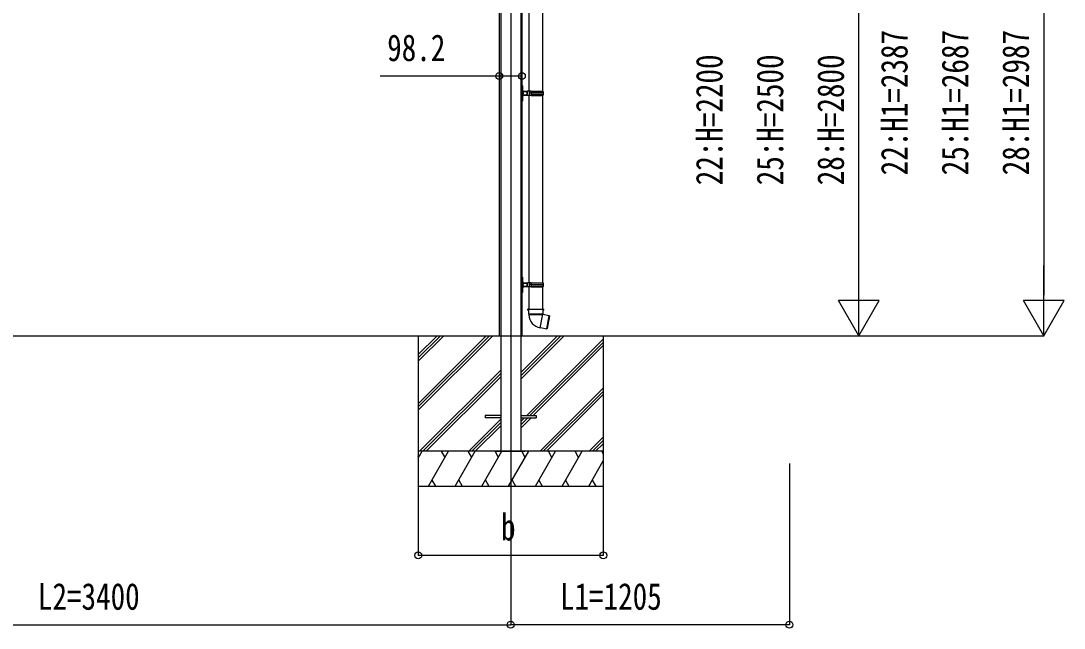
# Model space of a CAD drawing. Units: millimetres, scale not verified. Extents: x -14718 to 14718, y -10397 to 10401.
# Drawn here: x -531 to 3980, y -5976 to -3350 of the extents above; entities that cross this region are included whole.
import ezdxf
from ezdxf.enums import TextEntityAlignment as Align

# ---------------------------------------------------------------- set-up
doc = ezdxf.new("R2010")
doc.units = ezdxf.units.MM
doc.header["$LTSCALE"] = 50
for name, color, linetype in [('0-4_YKK_12', 2, 'Continuous'), ('0-5_YKK_A1', 4, 'Continuous'), ('0-6_YKK_D', 6, 'Continuous')]:
    doc.layers.add(name, color=color, linetype=linetype)
doc.styles.add('ＭＳ ゴシック', font='')
doc.styles.get('ＭＳ ゴシック').set_extended_font_data('MS Gothic')

msp = doc.modelspace()

# ---------------------------------------------------------------- linework, layer by layer
at = {"layer": '0-4_YKK_12'}
msp.add_line((1587.57, -2342.97), (1587.57, -5264.27), dxfattribs=at)
at = {"layer": '0-5_YKK_A1'}
for p, q in [((1537.57, -2439.98), (1537.57, -4711.77)), ((1544.43, -2440.22), (1544.43, -5211.77)), ((1630.71, -2443.23), (1630.71, -5211.77)), ((1635.77, -2443.41), (1635.77, -4711.77)), ((1665.67, -2843.77), (1665.67, -3654.27)), ((1725.87, -3654.26), (1725.87, -2843.76)), ((1636.77, -3629.77), (1635.77, -3629.77)), ((1636.77, -3636.06), (1635.77, -3636.06)), ((1638.77, -3630.67), (1636.77, -3629.77)), ((1636.77, -3636.06), (1636.77, -3629.77)), ((1638.77, -3630.67), (1638.94, -3636.4)), ((1636.77, -3663.27), (1635.77, -3663.27)), ((1636.77, -3690.47), (1635.77, -3690.47)), ((1636.77, -3663.27), (1639.77, -3663.27)), ((1636.77, -3690.47), (1636.77, -3663.27)), ((1636.77, -3690.47), (1638.94, -3690.13)), ((1636.77, -3696.77), (1636.77, -3690.47)), ((1638.94, -3690.13), (1638.77, -3695.86)), ((1639.77, -3663.27), (1638.94, -3690.13)), ((1639.77, -3663.27), (1640.77, -3663.27)), ((1640.48, -3654.02), (1640.58, -3657.27)), ((1640.58, -3669.27), (1640.48, -3672.51)), ((1657.77, -3657.27), (1640.59, -3657.27)), ((1640.59, -3657.27), (1640.77, -3663.27)), ((1640.77, -3663.27), (1640.59, -3669.27)), ((1640.59, -3669.27), (1657.77, -3669.27)), ((1641.43, -3654.27), (1657.77, -3654.27)), ((1657.77, -3672.27), (1641.43, -3672.27)), ((1657.77, -3654.27), (1660.77, -3654.27)), ((1657.77, -3657.27), (1657.77, -3654.27)), ((1657.77, -3658.77), (1657.77, -3657.27)), ((1657.77, -3658.77), (1657.77, -3667.76)), ((1658.75, -3658.77), (1657.77, -3658.77)), ((1660.77, -3658.77), (1657.77, -3658.77)), ((1658.75, -3667.76), (1657.77, -3667.76)), ((1657.77, -3667.77), (1660.77, -3667.77)), ((1660.77, -3672.27), (1657.77, -3672.27)), ((1660.77, -3658.77), (1658.75, -3658.77)), ((1658.75, -3667.76), (1658.75, -3658.77)), ((1660.77, -3667.76), (1658.75, -3667.76)), ((1668.77, -3654.27), (1660.77, -3654.27)), ((1665.67, -3672.27), (1665.67, -4482.77)), ((1668.78, -3658.77), (1666.77, -3658.77)), ((1668.78, -3667.76), (1666.77, -3667.76)), ((1668.77, -3667.77), (1666.77, -3667.77)), ((1668.77, -3658.77), (1668.77, -3654.27)), ((1668.77, -3672.27), (1668.77, -3667.77)), ((1668.78, -3654.26), (1668.78, -3658.77)), ((1675.8, -3654.26), (1668.78, -3654.26)), ((1668.78, -3663.26), (1668.78, -3658.77)), ((1668.78, -3667.76), (1668.78, -3663.27)), ((1675.28, -3663.27), (1668.78, -3663.27)), ((1668.78, -3672.26), (1668.78, -3667.76)), ((1675.8, -3672.26), (1668.78, -3672.26)), ((1675.28, -3663.27), (1675.28, -3663.26)), ((1675.28, -3663.27), (1675.28, -3663.27)), ((1675.36, -3663.27), (1675.36, -3663.26)), ((1729.27, -3663.26), (1675.53, -3663.26)), ((1676.03, -3654.26), (1675.8, -3654.26)), ((1676.03, -3672.26), (1675.8, -3672.26)), ((1676.03, -3654.26), (1676.44, -3654.26)), ((1676.03, -3672.26), (1676.44, -3672.26)), ((1676.44, -3654.26), (1727.77, -3654.26)), ((1676.44, -3672.26), (1727.77, -3672.26)), ((1728.77, -3656.26), (1677.47, -3656.26)), ((1728.77, -3670.26), (1677.47, -3670.26)), ((1725.87, -4482.76), (1725.87, -3672.26)), ((1727.77, -3656.26), (1727.77, -3654.26)), ((1727.77, -3672.26), (1727.77, -3670.26)), ((1636.77, -4464.56), (1635.77, -4464.56)), ((1636.77, -4464.56), (1636.77, -4458.27)), ((1636.77, -4491.77), (1636.77, -4464.56)), ((1638.77, -4459.17), (1638.94, -4464.9)), ((1636.77, -4491.77), (1635.77, -4491.77)), ((1636.77, -4518.97), (1636.77, -4491.77)), ((1639.77, -4491.77), (1640.77, -4491.77)), ((1640.48, -4482.52), (1640.58, -4485.77)), ((1640.58, -4497.77), (1640.48, -4501.01)), ((1657.77, -4485.77), (1640.59, -4485.77)), ((1640.59, -4497.77), (1657.77, -4497.77)), ((1641.43, -4482.77), (1657.77, -4482.77)), ((1657.77, -4500.77), (1641.43, -4500.77)), ((1657.77, -4482.77), (1660.77, -4482.77)), ((1657.77, -4487.27), (1657.77, -4496.26)), ((1658.75, -4487.27), (1657.77, -4487.27)), ((1660.77, -4487.27), (1657.77, -4487.27)), ((1658.75, -4496.26), (1657.77, -4496.26)), ((1657.77, -4496.27), (1660.77, -4496.27)), ((1660.77, -4500.77), (1657.77, -4500.77)), ((1660.77, -4487.27), (1658.75, -4487.27)), ((1658.75, -4496.26), (1658.75, -4487.27)), ((1660.77, -4496.26), (1658.75, -4496.26)), ((1668.77, -4482.77), (1660.77, -4482.77)), ((1665.67, -4500.77), (1665.67, -4596.77)), ((1668.78, -4487.27), (1666.77, -4487.27)), ((1668.78, -4496.26), (1666.77, -4496.26)), ((1668.77, -4496.27), (1666.77, -4496.27)), ((1668.77, -4487.27), (1668.77, -4482.77)), ((1668.77, -4500.77), (1668.77, -4496.27)), ((1668.78, -4482.76), (1668.78, -4487.27)), ((1675.8, -4482.76), (1668.78, -4482.76)), ((1668.78, -4491.76), (1668.78, -4487.27)), ((1668.78, -4496.26), (1668.78, -4491.77)), ((1675.28, -4491.77), (1668.78, -4491.77)), ((1668.78, -4500.76), (1668.78, -4496.26)), ((1675.8, -4500.76), (1668.78, -4500.76)), ((1675.28, -4491.77), (1675.28, -4491.76)), ((1675.28, -4491.77), (1675.28, -4491.77)), ((1675.36, -4491.77), (1675.36, -4491.76)), ((1729.27, -4491.76), (1675.53, -4491.76)), ((1676.03, -4482.76), (1675.8, -4482.76)), ((1676.03, -4500.76), (1675.8, -4500.76)), ((1676.03, -4482.76), (1676.44, -4482.76)), ((1676.03, -4500.76), (1676.44, -4500.76)), ((1676.44, -4482.76), (1727.77, -4482.76)), ((1676.44, -4500.76), (1727.77, -4500.76)), ((1728.77, -4484.76), (1677.47, -4484.76)), ((1728.77, -4498.76), (1677.47, -4498.76)), ((1725.87, -4596.77), (1725.87, -4500.76)), ((1727.77, -4484.76), (1727.77, -4482.76)), ((1727.77, -4500.76), (1727.77, -4498.76)), ((1636.77, -4518.97), (1635.77, -4518.97)), ((1636.77, -4518.97), (1638.94, -4518.63)), ((1636.77, -4525.27), (1636.77, -4518.97)), ((1638.94, -4518.63), (1638.77, -4524.36)), ((1663.92, -4596.77), (1661.77, -4597.55)), ((1661.77, -4597.55), (1661.83, -4597.55)), ((1661.9, -4600.29), (1661.9, -4598.46)), ((1663.92, -4596.77), (1664.05, -4596.77)), ((1664.05, -4596.77), (1727.49, -4596.77)), ((1664.23, -4601.11), (1664.17, -4597.67)), ((1727.49, -4596.77), (1727.62, -4596.77)), ((1729.77, -4597.55), (1727.62, -4596.77)), ((1729.64, -4600.29), (1729.64, -4598.46)), ((1729.71, -4597.55), (1729.77, -4597.55)), ((1729.77, -4601.2), (1729.77, -4597.55)), ((1661.77, -4601.2), (1661.83, -4601.2)), ((1664.01, -4602.02), (1664.28, -4617.3)), ((1664.14, -4602.02), (1664.01, -4602.02)), ((1664.28, -4617.3), (1665.6, -4619.26)), ((1664.28, -4617.3), (1695.77, -4617.3)), ((1665.6, -4619.26), (1665.66, -4620.87)), ((1665.6, -4619.26), (1720.91, -4619.26)), ((1695.77, -4617.3), (1727.26, -4617.3)), ((1715.45, -4678.15), (1725.88, -4619)), ((1754.03, -4625.2), (1725.67, -4620.2)), ((1726.21, -4618.86), (1727.26, -4617.3)), ((1727.26, -4617.3), (1727.53, -4602.02)), ((1727.53, -4602.02), (1727.39, -4602.02)), ((1727.53, -4602.02), (1729.77, -4601.2)), ((1729.71, -4601.2), (1729.77, -4601.2)), ((1744.06, -4681.72), (1754.03, -4625.2)), ((1754.84, -4626.36), (1745.22, -4680.91)), ((1754.84, -4626.36), (1754.03, -4625.2)), ((1715.7, -4676.72), (1744.06, -4681.72)), ((1744.06, -4681.72), (1745.22, -4680.91)), ((-2999.96, -4711.6), (3807.82, -4711.6)), ((1187.57, -4711.77), (1187.57, -5361.77)), ((1187.57, -5005.74), (1481.55, -4711.77)), ((1187.57, -5019.89), (1495.69, -4711.77)), ((1187.57, -5034.03), (1509.83, -4711.77)), ((1187.57, -4793.61), (1269.41, -4711.77)), ((1187.57, -4807.75), (1283.56, -4711.77)), ((1187.57, -4821.9), (1297.7, -4711.77)), ((1630.71, -4899.26), (1818.2, -4711.77)), ((1630.71, -4885.12), (1804.06, -4711.77)), ((1630.71, -4870.98), (1789.92, -4711.77)), ((1656.55, -5057.27), (1987.57, -4726.25)), ((1987.57, -4711.77), (1987.57, -5361.77)), ((1670.69, -5057.27), (1987.57, -4740.39)), ((1684.83, -5057.27), (1987.57, -4754.53)), ((1193.68, -5211.77), (1544.43, -4861.02)), ((1207.82, -5211.77), (1544.43, -4875.16)), ((1221.96, -5211.77), (1544.43, -4889.3)), ((1714.18, -5211.77), (1987.57, -4938.38)), ((1728.32, -5211.77), (1987.57, -4952.52)), ((1742.46, -5211.77), (1987.57, -4966.66)), ((1405.81, -5211.77), (1544.43, -5073.15)), ((1419.95, -5211.77), (1544.43, -5087.29)), ((1476.93, -5057.27), (1476.93, -5066.27)), ((1544.43, -5057.27), (1476.93, -5057.27)), ((1544.43, -5066.27), (1476.93, -5066.27)), ((1630.71, -5057.27), (1698.21, -5057.27)), ((1630.71, -5111.39), (1675.83, -5066.27)), ((1630.71, -5083.11), (1647.55, -5066.27)), ((1630.71, -5097.25), (1661.69, -5066.27)), ((1630.71, -5066.27), (1698.21, -5066.27)), ((1698.21, -5057.27), (1698.21, -5066.27)), ((1434.1, -5211.77), (1544.43, -5101.43)), ((1926.31, -5211.77), (1987.57, -5150.51)), ((1940.45, -5211.77), (1987.57, -5164.65)), ((1954.59, -5211.77), (1987.57, -5178.79)), ((1987.57, -5211.77), (1187.57, -5211.77)), ((1187.57, -5240.71), (1204.28, -5211.77)), ((1232.11, -5361.77), (1318.72, -5211.77)), ((1303.72, -5237.75), (1288.71, -5211.77)), ((1347.59, -5361.77), (1434.19, -5211.77)), ((1419.19, -5237.75), (1404.19, -5211.77)), ((1463.06, -5361.77), (1549.66, -5211.77)), ((1534.66, -5237.75), (1519.66, -5211.77)), ((1526.67, -5211.77), (1648.47, -5211.77)), ((1526.67, -5211.77), (1526.97, -5211.77)), ((1526.97, -5211.77), (1648.17, -5211.77)), ((1578.53, -5361.77), (1665.13, -5211.77)), ((1650.13, -5237.75), (1635.13, -5211.77)), ((1648.17, -5211.77), (1648.47, -5211.77)), ((1694, -5361.77), (1780.6, -5211.77)), ((1765.6, -5237.75), (1750.6, -5211.77)), ((1809.47, -5361.77), (1896.07, -5211.77)), ((1881.07, -5237.75), (1866.07, -5211.77)), ((1987.57, -5222.21), (1981.54, -5211.77)), ((1189.28, -5237.75), (1187.57, -5234.79)), ((1924.94, -5361.77), (1987.57, -5253.28)), ((1187.57, -5361.77), (1987.57, -5361.77)), ((1247.11, -5335.79), (1262.11, -5361.77)), ((1362.58, -5335.79), (1377.58, -5361.77)), ((1478.06, -5335.79), (1493.06, -5361.77)), ((1593.53, -5335.79), (1608.52, -5361.77)), ((1709, -5335.79), (1723.99, -5361.77)), ((1824.47, -5335.79), (1839.46, -5361.77)), ((1939.94, -5335.79), (1954.93, -5361.77))]:
    msp.add_line(p, q, dxfattribs=at)
for points in [[(1636.77, -3663.27), (1636.77, -3636.06), (1638.94, -3636.4), (1639.77, -3663.27)], [(1635.77, -3696.77), (1636.77, -3696.77), (1638.77, -3695.86)], [(1657.77, -3672.27), (1657.77, -3669.27), (1657.77, -3667.77)], [(1668.77, -3672.27), (1660.77, -3672.27), (1660.77, -3654.27)], [(1668.77, -3658.77), (1666.77, -3658.77), (1666.77, -3667.77)], [(1675.53, -3663.26), (1675.36, -3663.26), (1675.28, -3663.26), (1668.78, -3663.26)], [(1675.8, -3654.26), (1675.41, -3658.72), (1675.28, -3663.26)], [(1638.77, -4459.17), (1636.77, -4458.27), (1635.77, -4458.27)], [(1636.77, -4464.56), (1638.94, -4464.9), (1639.77, -4491.77)], [(1636.77, -4491.77), (1639.77, -4491.77), (1638.94, -4518.63)], [(1640.59, -4485.77), (1640.77, -4491.77), (1640.59, -4497.77)], [(1657.77, -4487.27), (1657.77, -4485.77), (1657.77, -4482.77)], [(1657.77, -4500.77), (1657.77, -4497.77), (1657.77, -4496.27)], [(1668.77, -4500.77), (1660.77, -4500.77), (1660.77, -4482.77)], [(1668.77, -4487.27), (1666.77, -4487.27), (1666.77, -4496.27)], [(1675.53, -4491.76), (1675.36, -4491.76), (1675.28, -4491.76), (1668.78, -4491.76)], [(1675.8, -4482.76), (1675.41, -4487.22), (1675.28, -4491.76)], [(1635.77, -4525.27), (1636.77, -4525.27), (1638.77, -4524.36)], [(1661.77, -4597.55), (1661.77, -4601.2), (1664.01, -4602.02)], [(1661.83, -4597.55), (1663.28, -4597.04), (1664.05, -4596.77)], [(1664.17, -4597.67), (1663.28, -4597.98), (1661.9, -4598.46)], [(1661.9, -4600.29), (1663.33, -4600.79), (1664.23, -4601.11)], [(1727.31, -4601.11), (1727.34, -4599.37), (1727.37, -4597.67)], [(1727.31, -4601.11), (1728.21, -4600.79), (1729.64, -4600.29)], [(1729.64, -4598.46), (1728.26, -4597.98), (1727.37, -4597.67)], [(1727.49, -4596.77), (1728.26, -4597.04), (1729.71, -4597.55)], [(1664.14, -4602.02), (1663.33, -4601.73), (1661.83, -4601.2)], [(1726.19, -4618.85), (1726.1, -4618.89), (1725.88, -4619), (1725.85, -4619.01), (1725.56, -4619.1), (1723.84, -4619.22), (1720.91, -4619.26), (1718.17, -4619.35), (1714.51, -4619.45), (1710.21, -4619.55), (1705.63, -4619.64), (1700.63, -4619.74), (1695.64, -4619.82), (1690.51, -4619.91), (1685.67, -4620), (1680.99, -4620.1), (1676.85, -4620.19), (1673.14, -4620.3), (1670.16, -4620.41), (1667.84, -4620.53), (1666.36, -4620.67), (1665.69, -4620.82), (1665.66, -4620.87)], [(1729.71, -4601.2), (1728.21, -4601.73), (1727.39, -4602.02)]]:
    msp.add_lwpolyline(points, dxfattribs=at)
for centre, radius, start, end in [((1641.43, -3652.27), 2, 181.7624, 241.44015), ((1641.43, -3674.27), 2, 118.55985, 178.2376), ((1641.43, -3652.27), 2, 241.44015, 270), ((1641.43, -3674.27), 2, 90, 118.55985), ((1753.16, -3663.28), 77.89, 179.99307, 186.62466), ((1675.33, -3663.49), 0.226, 80.79578, 102.71983), ((1756.29, -3663.24), 80.75, 173.61461, 180.01355), ((1756.29, -3663.28), 80.75, 179.98461, 186.38348), ((1677.65, -3654.62), 1.66, 167.69464, 263.49512), ((1677.6, -3671.87), 1.61, 94.66451, 194.14319), ((1678.23, -3654.46), 1.81, 173.59328, 264.82407), ((1678.3, -3672.11), 1.86, 96.97139, 184.61125), ((1680.02, -3663.26), 49.25, 0, 8.17123), ((1680.02, -3663.27), 49.25, 351.83186, 0.00306), ((1641.43, -4480.77), 2, 181.7624, 241.44015), ((1641.43, -4502.77), 2, 118.55985, 178.2376), ((1641.43, -4480.77), 2, 241.44015, 270), ((1641.43, -4502.77), 2, 90, 118.55985), ((1753.16, -4491.78), 77.89, 179.99307, 186.62466), ((1675.33, -4491.99), 0.226, 80.79578, 102.71983), ((1756.29, -4491.74), 80.75, 173.61461, 180.01355), ((1756.29, -4491.78), 80.75, 179.98461, 186.38348), ((1677.65, -4483.12), 1.66, 167.69464, 263.49512), ((1677.6, -4500.37), 1.61, 94.66451, 194.14319), ((1678.23, -4482.96), 1.81, 173.59328, 264.82407), ((1678.3, -4500.61), 1.86, 96.97139, 184.61125), ((1680.02, -4491.76), 49.25, 0, 8.17123), ((1680.02, -4491.77), 49.25, 351.83186, 0.00306), ((1659.16, -4598.22), 2.75, 354.81691, 13.99327), ((1658.25, -4600.47), 3.66, 348.38866, 2.80116), ((1661.61, -4597.54), 2.56, 357.19737, 17.56812), ((1662.33, -4601.39), 1.92, 340.91849, 8.46572), ((1729.81, -4601.33), 2.51, 174.83553, 195.78026), ((1729.29, -4597.46), 1.93, 159.00896, 186.22555), ((1733.29, -4598.29), 3.66, 168.38866, 182.80116), ((1732.38, -4600.54), 2.75, 174.81691, 193.99327), ((1725.92, -4618.77), 60.3, 182.00147, 260)]:
    msp.add_arc(centre, radius, start, end, dxfattribs=at)
for centre, major_axis, ratio, start_param, end_param in [((1640.58, -3657.11), (1, 0.031), 0.162205, 3.1415927, 4.7026633), ((1640.58, -3669.43), (1, -0.031), 0.162205, 1.580522, 3.1415927), ((1640.68, -3660.27), (-0.1, 3), 0.333136, 6.2716543, 6.28138), ((1640.68, -3666.27), (0.1, 3), 0.333136, 3.143398, 3.1531236), ((1657.77, -3656.78), (3, 0), 0.162278, 4.712389, 6.2831853), ((1657.77, -3669.75), (3, 0), 0.162278, 6.2831853, 7.8539816), ((1640.58, -4485.61), (1, 0.031), 0.162205, 3.1415927, 4.7026633), ((1640.58, -4497.93), (1, -0.031), 0.162205, 1.580522, 3.1415927), ((1640.68, -4488.77), (-0.1, 3), 0.333136, 6.2716543, 6.28138), ((1640.68, -4494.77), (0.1, 3), 0.333136, 3.143398, 3.1531236), ((1657.77, -4485.28), (3, 0), 0.162278, 4.712389, 6.2831853), ((1657.77, -4498.25), (3, 0), 0.162278, 6.2831853, 7.8539816)]:
    msp.add_ellipse(centre, major_axis=major_axis, ratio=ratio, start_param=start_param, end_param=end_param, dxfattribs=at)
at = {"layer": '0-6_YKK_D'}
for p, q in [((3892.87, -2499.68), (3892.87, -4536.6)), ((3092.87, -4536.6), (3092.87, -2686.6)), ((3092.87, -4711.6), (3092.87, -4408.49)), ((3892.87, -4711.6), (3892.87, -4408.49)), ((3092.87, -4711.6), (3005.37, -4560.05)), ((3180.37, -4560.05), (3005.37, -4560.05)), ((3092.87, -4711.6), (3180.37, -4560.05)), ((3892.87, -4711.6), (3805.37, -4560.05)), ((3980.37, -4560.05), (3805.37, -4560.05)), ((3892.87, -4711.6), (3980.37, -4560.05)), ((3393.87, -4711.6), (3893.87, -4711.6)), ((1587.57, -5265.1), (1587.57, -5962.6)), ((1587.57, -5265.27), (1587.57, -5962.6)), ((2792.57, -5264.1), (2792.57, -5962.6)), ((1187.57, -5362.6), (1187.57, -5662.6)), ((1987.57, -5362.6), (1987.57, -5662.6)), ((1987.57, -5661.6), (1187.57, -5661.6)), ((-1812.43, -5961.6), (1587.57, -5961.6)), ((2792.57, -5961.6), (1587.57, -5961.6))]:
    msp.add_line(p, q, dxfattribs=at)
msp.add_lwpolyline([(1635.77, -3588.59), (1537.57, -3588.59), (1023.27, -3588.59)], dxfattribs=at)
for centre in [(1537.57, -3588.59), (1635.77, -3588.59), (1187.57, -5661.6), (1987.57, -5661.6), (1587.57, -5961.6), (1587.57, -5961.6), (2792.57, -5961.6)]:
    msp.add_circle(centre, 14.88, dxfattribs=at)

# ---------------------------------------------------------------- texts
at = {"layer": '0-6_YKK_D', "style": 'ＭＳ ゴシック', "width": 0.8}
for s, p in [('98.2', (1053.27, -3558.59)), ('b', (1545.57, -5631.6)), ('L2=3400', (-456.83, -5931.6)), ('L1=1205', (1800.4, -5931.6))]:
    msp.add_text(s, height=115.5, dxfattribs=at).set_placement(p, align=Align.BOTTOM_LEFT)
for s, p in [('22:H1=2387', (3337.87, -4017.94)), ('25:H1=2687', (3600.37, -4017.94)), ('28:H1=2987', (3862.87, -4017.94)), ('22:H=2200', (2537.87, -4061)), ('25:H=2500', (2800.37, -4061)), ('28:H=2800', (3062.87, -4061))]:
    msp.add_text(s, height=115.5, rotation=90, dxfattribs=at).set_placement(p, align=Align.BOTTOM_LEFT)

doc.saveas('drawing.dxf')
